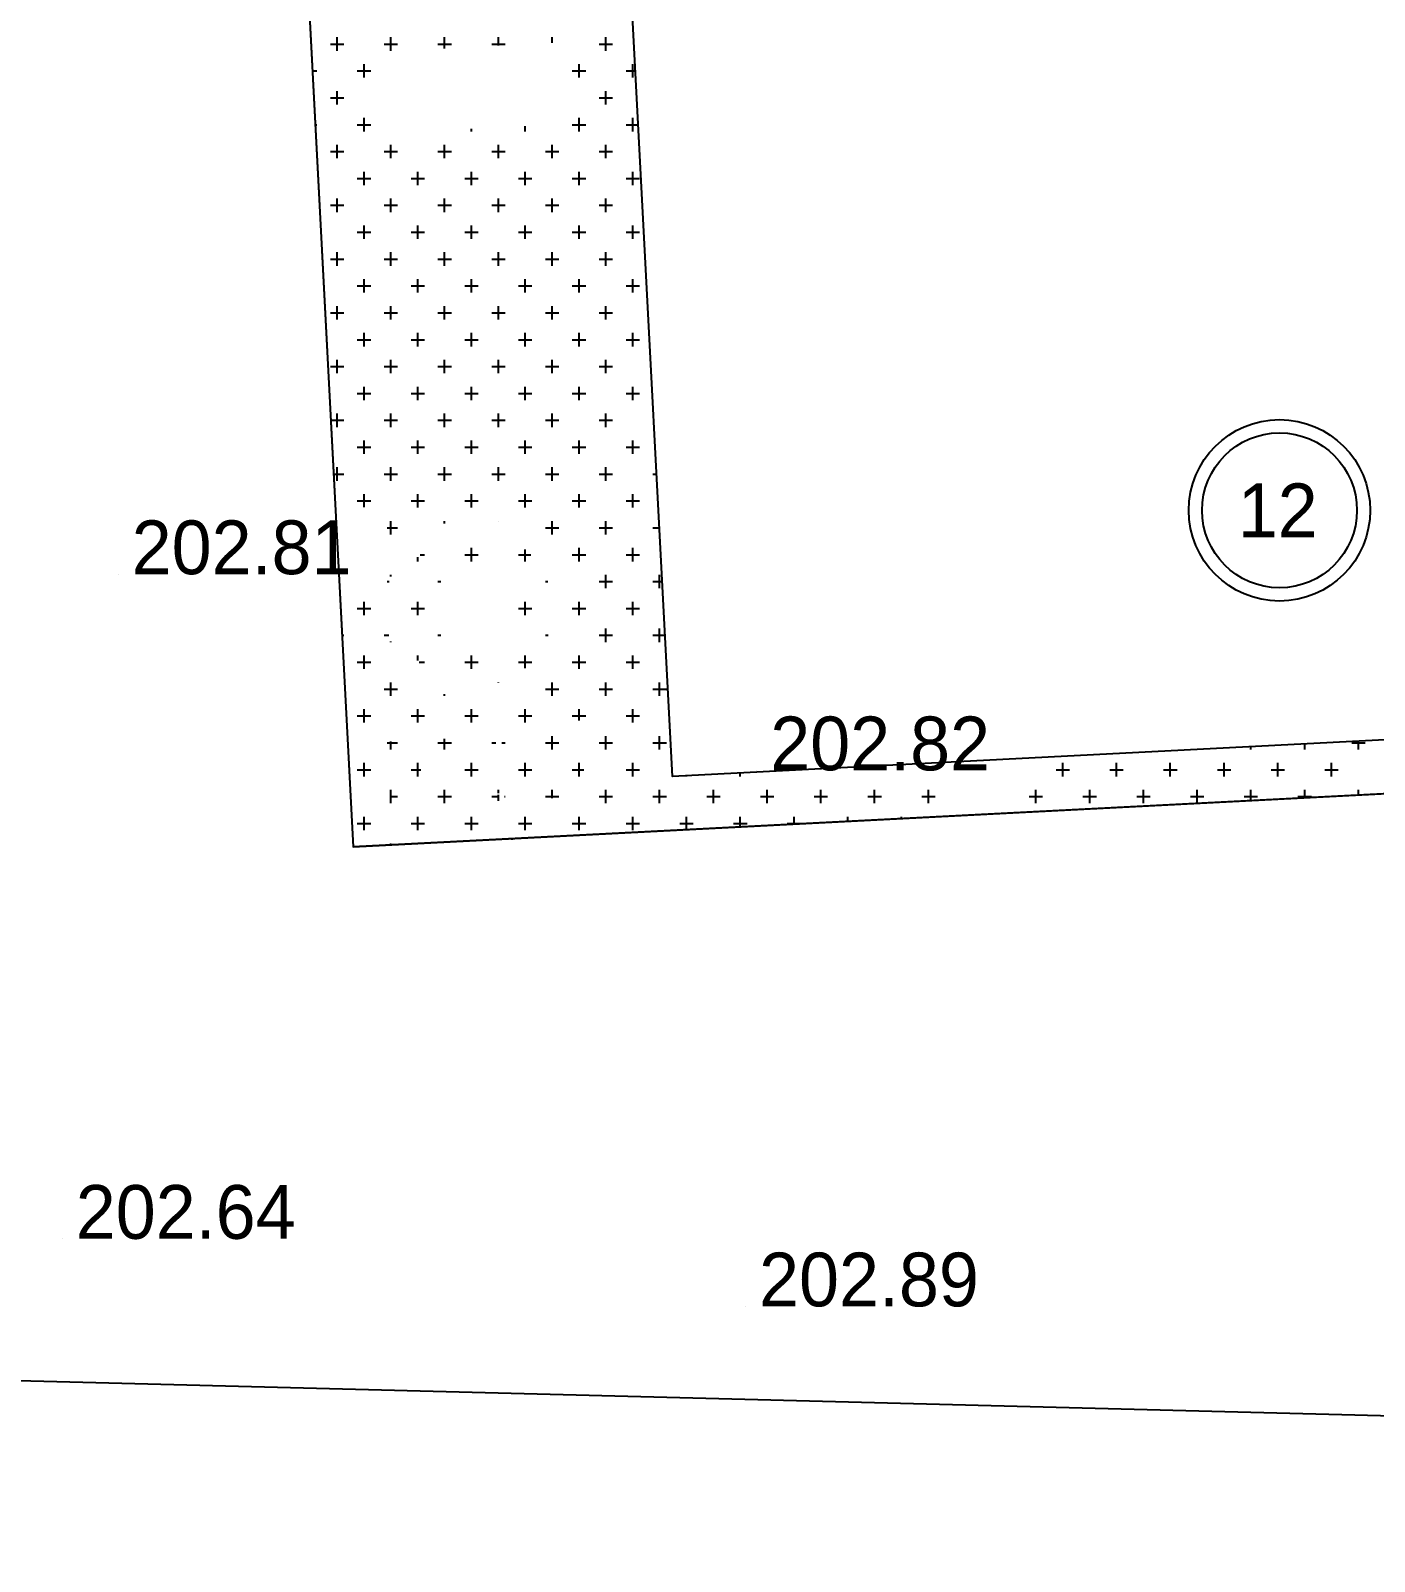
# Model space of a CAD drawing. Extents: x -31423 to 1909503, y -2344077 to 1640342.
# Drawn here: x 40923 to 65921, y -217094 to -188615 of the extents above; entities that cross this region are included whole.
import ezdxf

# ---------------------------------------------------------------- set-up
doc = ezdxf.new("R2010")
doc.units = 0
for name, color, linetype in [('Level 1', 7, 'Continuous'), ('Level 10', 7, 'Continuous'), ('Level 13', 7, 'Continuous'), ('Level 14', 7, 'Continuous'), ('Level 2', 7, 'Continuous'), ('Level 20', 7, 'Continuous'), ('Level 36', 7, 'Continuous')]:
    doc.layers.add(name, color=color, linetype=linetype)

# ---------------------------------------------------------------- blocks, each defined once
blk = doc.blocks.new('SC6460')
at = {"layer": 'Level 1'}
blk.add_line((0, 0), (0, 0), dxfattribs=at)

msp = doc.modelspace()

# ---------------------------------------------------------------- linework, layer by layer
at = {"layer": 'Level 1'}
msp.add_line((49875, -203666), (49875, -203670), dxfattribs=at)
at = {"layer": 'Level 13'}
for p in [(44422, -156215), (118126, -200127)]:
    msp.add_line(p, (46921, -203800), dxfattribs=at)
at = {"layer": 'Level 14'}
for p, q in [((46625, -188990), (46625, -188740)), ((47625, -188990), (47625, -188740)), ((48625, -188947), (48625, -188740)), ((49625, -188895), (49625, -188740)), ((50625, -188842), (50625, -188740)), ((51625, -188990), (51625, -188740)), ((46500, -188865), (46750, -188865)), ((47500, -188865), (47750, -188865)), ((48500, -188865), (48750, -188865)), ((49500, -188865), (49750, -188865)), ((51500, -188865), (51750, -188865)), ((46163, -189365), (46250, -189365)), ((47000, -189365), (47250, -189365)), ((47125, -189490), (47125, -189240)), ((51000, -189365), (51250, -189365)), ((51125, -189490), (51125, -189240)), ((52000, -189365), (52171, -189365)), ((52125, -189490), (52125, -189240)), ((46500, -189865), (46750, -189865)), ((46625, -189990), (46625, -189740)), ((51500, -189865), (51750, -189865)), ((51625, -189990), (51625, -189740)), ((47125, -190490), (47125, -190240)), ((51125, -190490), (51125, -190240)), ((52125, -190490), (52125, -190240)), ((46216, -190365), (46250, -190365)), ((47000, -190365), (47250, -190365)), ((49125, -190490), (49125, -190444)), ((50125, -190490), (50125, -190392)), ((51000, -190365), (51250, -190365)), ((52000, -190365), (52224, -190365)), ((46625, -190990), (46625, -190740)), ((47625, -190990), (47625, -190740)), ((48625, -190990), (48625, -190740)), ((49625, -190990), (49625, -190740)), ((50625, -190990), (50625, -190740)), ((51625, -190990), (51625, -190740)), ((46500, -190865), (46750, -190865)), ((47500, -190865), (47750, -190865)), ((48500, -190865), (48750, -190865)), ((49500, -190865), (49750, -190865)), ((50500, -190865), (50750, -190865)), ((51500, -190865), (51750, -190865)), ((47000, -191365), (47250, -191365)), ((47125, -191490), (47125, -191240)), ((48000, -191365), (48250, -191365)), ((48125, -191490), (48125, -191240)), ((49000, -191365), (49250, -191365)), ((49125, -191490), (49125, -191240)), ((50000, -191365), (50250, -191365)), ((50125, -191490), (50125, -191240)), ((51000, -191365), (51250, -191365)), ((51125, -191490), (51125, -191240)), ((52000, -191365), (52250, -191365)), ((52125, -191490), (52125, -191240)), ((46500, -191865), (46750, -191865)), ((46625, -191990), (46625, -191740)), ((47500, -191865), (47750, -191865)), ((47625, -191990), (47625, -191740)), ((48500, -191865), (48750, -191865)), ((48625, -191990), (48625, -191740)), ((49500, -191865), (49750, -191865)), ((49625, -191990), (49625, -191740)), ((50500, -191865), (50750, -191865)), ((50625, -191990), (50625, -191740)), ((51500, -191865), (51750, -191865)), ((51625, -191990), (51625, -191740)), ((47000, -192365), (47250, -192365)), ((47125, -192490), (47125, -192240)), ((48000, -192365), (48250, -192365)), ((48125, -192490), (48125, -192240)), ((49000, -192365), (49250, -192365)), ((49125, -192490), (49125, -192240)), ((50000, -192365), (50250, -192365)), ((50125, -192490), (50125, -192240)), ((51000, -192365), (51250, -192365)), ((51125, -192490), (51125, -192240)), ((52000, -192365), (52250, -192365)), ((52125, -192490), (52125, -192240)), ((46625, -192990), (46625, -192740)), ((47625, -192990), (47625, -192740)), ((48625, -192990), (48625, -192740)), ((49625, -192990), (49625, -192740)), ((50625, -192990), (50625, -192740)), ((51625, -192990), (51625, -192740)), ((46500, -192865), (46750, -192865)), ((47500, -192865), (47750, -192865)), ((48500, -192865), (48750, -192865)), ((49500, -192865), (49750, -192865)), ((50500, -192865), (50750, -192865)), ((51500, -192865), (51750, -192865)), ((47000, -193365), (47250, -193365)), ((47125, -193490), (47125, -193240)), ((48000, -193365), (48250, -193365)), ((48125, -193490), (48125, -193240)), ((49000, -193365), (49250, -193365)), ((49125, -193490), (49125, -193240)), ((50000, -193365), (50250, -193365)), ((50125, -193490), (50125, -193240)), ((51000, -193365), (51250, -193365)), ((51125, -193490), (51125, -193240)), ((52000, -193365), (52250, -193365)), ((52125, -193490), (52125, -193240)), ((46500, -193865), (46750, -193865)), ((46625, -193990), (46625, -193740)), ((47500, -193865), (47750, -193865)), ((47625, -193990), (47625, -193740)), ((48500, -193865), (48750, -193865)), ((48625, -193990), (48625, -193740)), ((49500, -193865), (49750, -193865)), ((49625, -193990), (49625, -193740)), ((50500, -193865), (50750, -193865)), ((50625, -193990), (50625, -193740)), ((51500, -193865), (51750, -193865)), ((51625, -193990), (51625, -193740)), ((47000, -194365), (47250, -194365)), ((47125, -194490), (47125, -194240)), ((48000, -194365), (48250, -194365)), ((48125, -194490), (48125, -194240)), ((49000, -194365), (49250, -194365)), ((49125, -194490), (49125, -194240)), ((50000, -194365), (50250, -194365)), ((50125, -194490), (50125, -194240)), ((51000, -194365), (51250, -194365)), ((51125, -194490), (51125, -194240)), ((52000, -194365), (52250, -194365)), ((52125, -194490), (52125, -194240)), ((46625, -194990), (46625, -194740)), ((47625, -194990), (47625, -194740)), ((48625, -194990), (48625, -194740)), ((49625, -194990), (49625, -194740)), ((50625, -194990), (50625, -194740)), ((51625, -194990), (51625, -194740)), ((46500, -194865), (46750, -194865)), ((47500, -194865), (47750, -194865)), ((48500, -194865), (48750, -194865)), ((49500, -194865), (49750, -194865)), ((50500, -194865), (50750, -194865)), ((51500, -194865), (51750, -194865)), ((47000, -195365), (47250, -195365)), ((47125, -195490), (47125, -195240)), ((48000, -195365), (48250, -195365)), ((48125, -195490), (48125, -195240)), ((49000, -195365), (49250, -195365)), ((49125, -195490), (49125, -195240)), ((50000, -195365), (50250, -195365)), ((50125, -195490), (50125, -195240)), ((51000, -195365), (51250, -195365)), ((51125, -195490), (51125, -195240)), ((52000, -195365), (52250, -195365)), ((52125, -195490), (52125, -195240)), ((46504, -195865), (46750, -195865)), ((46625, -195990), (46625, -195740)), ((47500, -195865), (47750, -195865)), ((47625, -195990), (47625, -195740)), ((48500, -195865), (48750, -195865)), ((48625, -195990), (48625, -195740)), ((49500, -195865), (49750, -195865)), ((49625, -195990), (49625, -195740)), ((50500, -195865), (50750, -195865)), ((50625, -195990), (50625, -195740)), ((51500, -195865), (51750, -195865)), ((51625, -195990), (51625, -195740)), ((52500, -195865), (52513, -195865)), ((47000, -196365), (47250, -196365)), ((47125, -196490), (47125, -196240)), ((48000, -196365), (48250, -196365)), ((48125, -196490), (48125, -196240)), ((49000, -196365), (49250, -196365)), ((49125, -196490), (49125, -196240)), ((50000, -196365), (50250, -196365)), ((50125, -196490), (50125, -196240)), ((51000, -196365), (51250, -196365)), ((51125, -196490), (51125, -196240)), ((52000, -196365), (52250, -196365)), ((52125, -196490), (52125, -196240)), ((46625, -196990), (46625, -196740)), ((47625, -196990), (47625, -196740)), ((48625, -196990), (48625, -196740)), ((49625, -196990), (49625, -196740)), ((50625, -196990), (50625, -196740)), ((51625, -196990), (51625, -196740)), ((46557, -196865), (46750, -196865)), ((47500, -196865), (47750, -196865)), ((48500, -196865), (48750, -196865)), ((49500, -196865), (49750, -196865)), ((50500, -196865), (50750, -196865)), ((51500, -196865), (51750, -196865)), ((52500, -196865), (52565, -196865)), ((47125, -197478), (47125, -197240)), ((48125, -197490), (48125, -197240)), ((49125, -197490), (49125, -197240)), ((50125, -197490), (50125, -197240)), ((51125, -197490), (51125, -197240)), ((52125, -197490), (52125, -197240)), ((47000, -197365), (47250, -197365)), ((48000, -197365), (48250, -197365)), ((49000, -197365), (49250, -197365)), ((50000, -197365), (50250, -197365)), ((51000, -197365), (51250, -197365)), ((52000, -197365), (52250, -197365)), ((47553, -197865), (47750, -197865)), ((47625, -197990), (47625, -197740)), ((48625, -197788), (48625, -197740)), ((49625, -197742), (49625, -197740)), ((50500, -197865), (50750, -197865)), ((50625, -197990), (50625, -197740)), ((51500, -197865), (51750, -197865)), ((51625, -197990), (51625, -197740)), ((52500, -197865), (52618, -197865)), ((48125, -198490), (48125, -198414)), ((48171, -198365), (48250, -198365)), ((49000, -198365), (49250, -198365)), ((49125, -198490), (49125, -198240)), ((50000, -198365), (50228, -198365)), ((50125, -198490), (50125, -198270)), ((51000, -198365), (51250, -198365)), ((51125, -198490), (51125, -198240)), ((52000, -198365), (52250, -198365)), ((52125, -198490), (52125, -198240)), ((47625, -198768), (47625, -198740)), ((51625, -198990), (51625, -198740)), ((52625, -198990), (52625, -198740)), ((47553, -198865), (47591, -198865)), ((48500, -198865), (48555, -198865)), ((50500, -198865), (50547, -198865)), ((51500, -198865), (51750, -198865)), ((52500, -198865), (52670, -198865)), ((47125, -199490), (47125, -199240)), ((48125, -199490), (48125, -199240)), ((50125, -199490), (50125, -199240)), ((51125, -199490), (51125, -199240)), ((52125, -199490), (52125, -199240)), ((47000, -199365), (47250, -199365)), ((48000, -199365), (48250, -199365)), ((50000, -199365), (50250, -199365)), ((51000, -199365), (51250, -199365)), ((52000, -199365), (52250, -199365)), ((46714, -199865), (46750, -199865)), ((47500, -199865), (47585, -199865)), ((48500, -199865), (48555, -199865)), ((50500, -199865), (50554, -199865)), ((51500, -199865), (51750, -199865)), ((51625, -199990), (51625, -199740)), ((52500, -199865), (52723, -199865)), ((52625, -199990), (52625, -199740)), ((47625, -199990), (47625, -199980)), ((47000, -200365), (47250, -200365)), ((47125, -200490), (47125, -200240)), ((48125, -200334), (48125, -200240)), ((48153, -200365), (48250, -200365)), ((49000, -200365), (49250, -200365)), ((49125, -200490), (49125, -200240)), ((50000, -200365), (50245, -200365)), ((50125, -200478), (50125, -200240)), ((51000, -200365), (51250, -200365)), ((51125, -200490), (51125, -200240)), ((52000, -200365), (52250, -200365)), ((52125, -200490), (52125, -200240)), ((47625, -200990), (47625, -200740)), ((49625, -200751), (49625, -200740)), ((50625, -200990), (50625, -200740)), ((51625, -200990), (51625, -200740)), ((52625, -200990), (52625, -200740)), ((47500, -200865), (47750, -200865)), ((48625, -200990), (48625, -200960)), ((50500, -200865), (50750, -200865)), ((51500, -200865), (51750, -200865)), ((52500, -200865), (52750, -200865)), ((47125, -201490), (47125, -201240)), ((48125, -201490), (48125, -201240)), ((49125, -201448), (49125, -201240)), ((50125, -201398), (50125, -201240)), ((51125, -201348), (51125, -201240)), ((51125, -201448), (51125, -201348)), ((52125, -201490), (52125, -201240)), ((47000, -201365), (47250, -201365)), ((48000, -201365), (48250, -201365)), ((49000, -201365), (49250, -201365)), ((49125, -201490), (49125, -201448)), ((50000, -201365), (50250, -201365)), ((50125, -201490), (50125, -201398)), ((51000, -201365), (51250, -201365)), ((52000, -201365), (52250, -201365)), ((47554, -201865), (47750, -201865)), ((47625, -201990), (47625, -201843)), ((48500, -201865), (48750, -201865)), ((48625, -201990), (48625, -201793)), ((49500, -201865), (49576, -201865)), ((49687, -201865), (49750, -201865)), ((50500, -201865), (50750, -201865)), ((50625, -201990), (50625, -201740)), ((51500, -201865), (51509, -201865)), ((51509, -201865), (51750, -201865)), ((51625, -201990), (51625, -201740)), ((52500, -201865), (52750, -201865)), ((52625, -201990), (52625, -201740)), ((64625, -201990), (64625, -201886)), ((65500, -201865), (65750, -201865)), ((65625, -201990), (65625, -201835)), ((62625, -201990), (62625, -201989)), ((63625, -201990), (63625, -201938)), ((47000, -202365), (47250, -202365)), ((47125, -202490), (47125, -202240)), ((48000, -202365), (48180, -202365)), ((48125, -202490), (48125, -202240)), ((49001, -202365), (49250, -202365)), ((49125, -202490), (49125, -202240)), ((50000, -202365), (50250, -202365)), ((50125, -202490), (50125, -202240)), ((51000, -202365), (51213, -202365)), ((51125, -202490), (51125, -202240)), ((52000, -202365), (52250, -202365)), ((52125, -202490), (52125, -202240)), ((53125, -202490), (53125, -202478)), ((54125, -202490), (54125, -202427)), ((60000, -202365), (60250, -202365)), ((60125, -202490), (60125, -202240)), ((61000, -202365), (61250, -202365)), ((61125, -202490), (61125, -202240)), ((62000, -202365), (62250, -202365)), ((62125, -202490), (62125, -202240)), ((63000, -202365), (63250, -202365)), ((63125, -202490), (63125, -202240)), ((64000, -202365), (64250, -202365)), ((64125, -202490), (64125, -202240)), ((65000, -202365), (65250, -202365)), ((65125, -202490), (65125, -202240)), ((47625, -202990), (47625, -202740)), ((48625, -202990), (48625, -202740)), ((49625, -202799), (49625, -202740)), ((50625, -202895), (50625, -202740)), ((51625, -202990), (51625, -202740)), ((52625, -202990), (52625, -202740)), ((53625, -202990), (53625, -202740)), ((54625, -202990), (54625, -202740)), ((55625, -202990), (55625, -202740)), ((56625, -202990), (56625, -202740)), ((57625, -202990), (57625, -202740)), ((59625, -202990), (59625, -202740)), ((60625, -202990), (60625, -202740)), ((61625, -202990), (61625, -202740)), ((62625, -202990), (62625, -202740)), ((63625, -202938), (63625, -202740)), ((64625, -202887), (64625, -202740)), ((65625, -202835), (65625, -202740)), ((47604, -202865), (47750, -202865)), ((48500, -202865), (48750, -202865)), ((49500, -202865), (49626, -202865)), ((49625, -202945), (49625, -202836)), ((49737, -202865), (49750, -202865)), ((50500, -202865), (50750, -202865)), ((51500, -202865), (51559, -202865)), ((51559, -202865), (51750, -202865)), ((52500, -202865), (52750, -202865)), ((53500, -202865), (53750, -202865)), ((54500, -202865), (54750, -202865)), ((55500, -202865), (55750, -202865)), ((56500, -202865), (56750, -202865)), ((57500, -202865), (57750, -202865)), ((59500, -202865), (59750, -202865)), ((60500, -202865), (60750, -202865)), ((61500, -202865), (61750, -202865)), ((62500, -202865), (62750, -202865)), ((63500, -202865), (63750, -202865)), ((64500, -202865), (64750, -202865)), ((47125, -203490), (47125, -203240)), ((48125, -203340), (48125, -203240)), ((48125, -203490), (48125, -203340)), ((49125, -203290), (49125, -203240)), ((49125, -203490), (49125, -203290)), ((50125, -203490), (50125, -203240)), ((50125, -203240), (50125, -203240)), ((51125, -203490), (51125, -203240)), ((52125, -203490), (52125, -203240)), ((53125, -203480), (53125, -203240)), ((54125, -203428), (54125, -203240)), ((55125, -203377), (55125, -203240)), ((56125, -203325), (56125, -203240)), ((57125, -203273), (57125, -203240)), ((47000, -203365), (47250, -203365)), ((48000, -203365), (48250, -203365)), ((49000, -203365), (49250, -203365)), ((50000, -203365), (50250, -203365)), ((51000, -203365), (51250, -203365)), ((52000, -203365), (52250, -203365)), ((53000, -203365), (53250, -203365)), ((54000, -203365), (54250, -203365)), ((55000, -203365), (55250, -203365)), ((47625, -203763), (47625, -203740))]:
    msp.add_line(p, q, dxfattribs=at)
at = {"layer": 'Level 2'}
msp.add_lwpolyline([(171781, -217094), (165505, -131743), (-14454, -141771), (2779, -212753), (171781, -217094)], dxfattribs=at)
at = {"layer": 'Level 20'}
for radius in [1687, 1441]:
    msp.add_circle((64156, -197540), radius, dxfattribs=at)
at = {"layer": 'Level 36'}
for points in [[(50793, -155880), (44422, -156215), (46921, -203800), (117177, -200176)], [(68526, -201686), (52861, -202492), (50756, -162406), (51133, -162390), (50793, -155880)]]:
    msp.add_lwpolyline(points, dxfattribs=at)

# ---------------------------------------------------------------- block references
at = {"layer": 'Level 10', "xscale": 0.1, "yscale": 0.10000000000000002}
for p in [(42553, -198728), (54432, -202377), (41513, -211093), (54224, -212350)]:
    msp.add_blockref('SC6460', p, dxfattribs=at)

# ---------------------------------------------------------------- texts
at = {"layer": 'Level 10'}
for s, p in [('202.81', (42803, -198728)), ('202.82', (54682, -202377)), ('202.64', (41763, -211093)), ('202.89', (54474, -212350))]:
    msp.add_text(s, height=1000, dxfattribs=at).set_placement(p)
at = {"layer": 'Level 20'}
msp.add_text('12', height=1000, dxfattribs=at).set_placement((63379, -198040))

doc.saveas('drawing.dxf')
